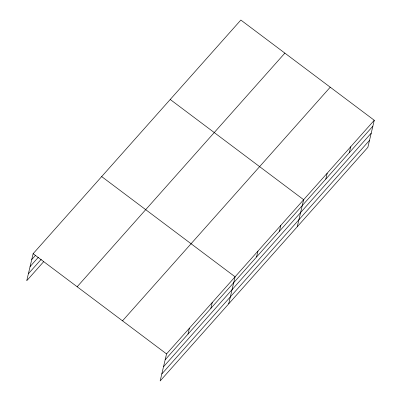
<?xml version="1.0" encoding="UTF-8"?>
<svg xmlns="http://www.w3.org/2000/svg" width="401" height="401" viewBox="0 0 401 401"><rect width="100%" height="100%" fill="white"/><g stroke="black" fill="none" stroke-linecap="round" stroke-linejoin="round"><path stroke-width="0.6" d="M374.263 120.27L166.545 353.908L160.154 380.95L367.872 147.312L374.263 120.27L240.846 20.05L33.128 253.688L26.737 280.73L43.769 261.567M187.999 334.103L189.392 328.208M210.851 308.404L212.244 302.509M228.7 303.848L235.091 276.81L101.674 176.585M256.55 257.006L257.943 251.106M279.397 231.307L280.79 225.407M297.246 226.75L303.642 199.708L170.225 99.488M325.787 179.127L327.181 173.232M349.331 152.646L350.725 146.751M31.734 259.582L35.473 255.377M30.085 266.56L38.391 257.216M28.386 273.748L41.263 259.267M77.157 286.76L284.875 53.122M122.516 320.835L330.239 87.197M165.152 359.802L372.87 126.17M163.503 366.785L371.221 133.147M161.803 373.973L369.522 140.335M33.128 253.688L166.545 353.908"/></g></svg>
